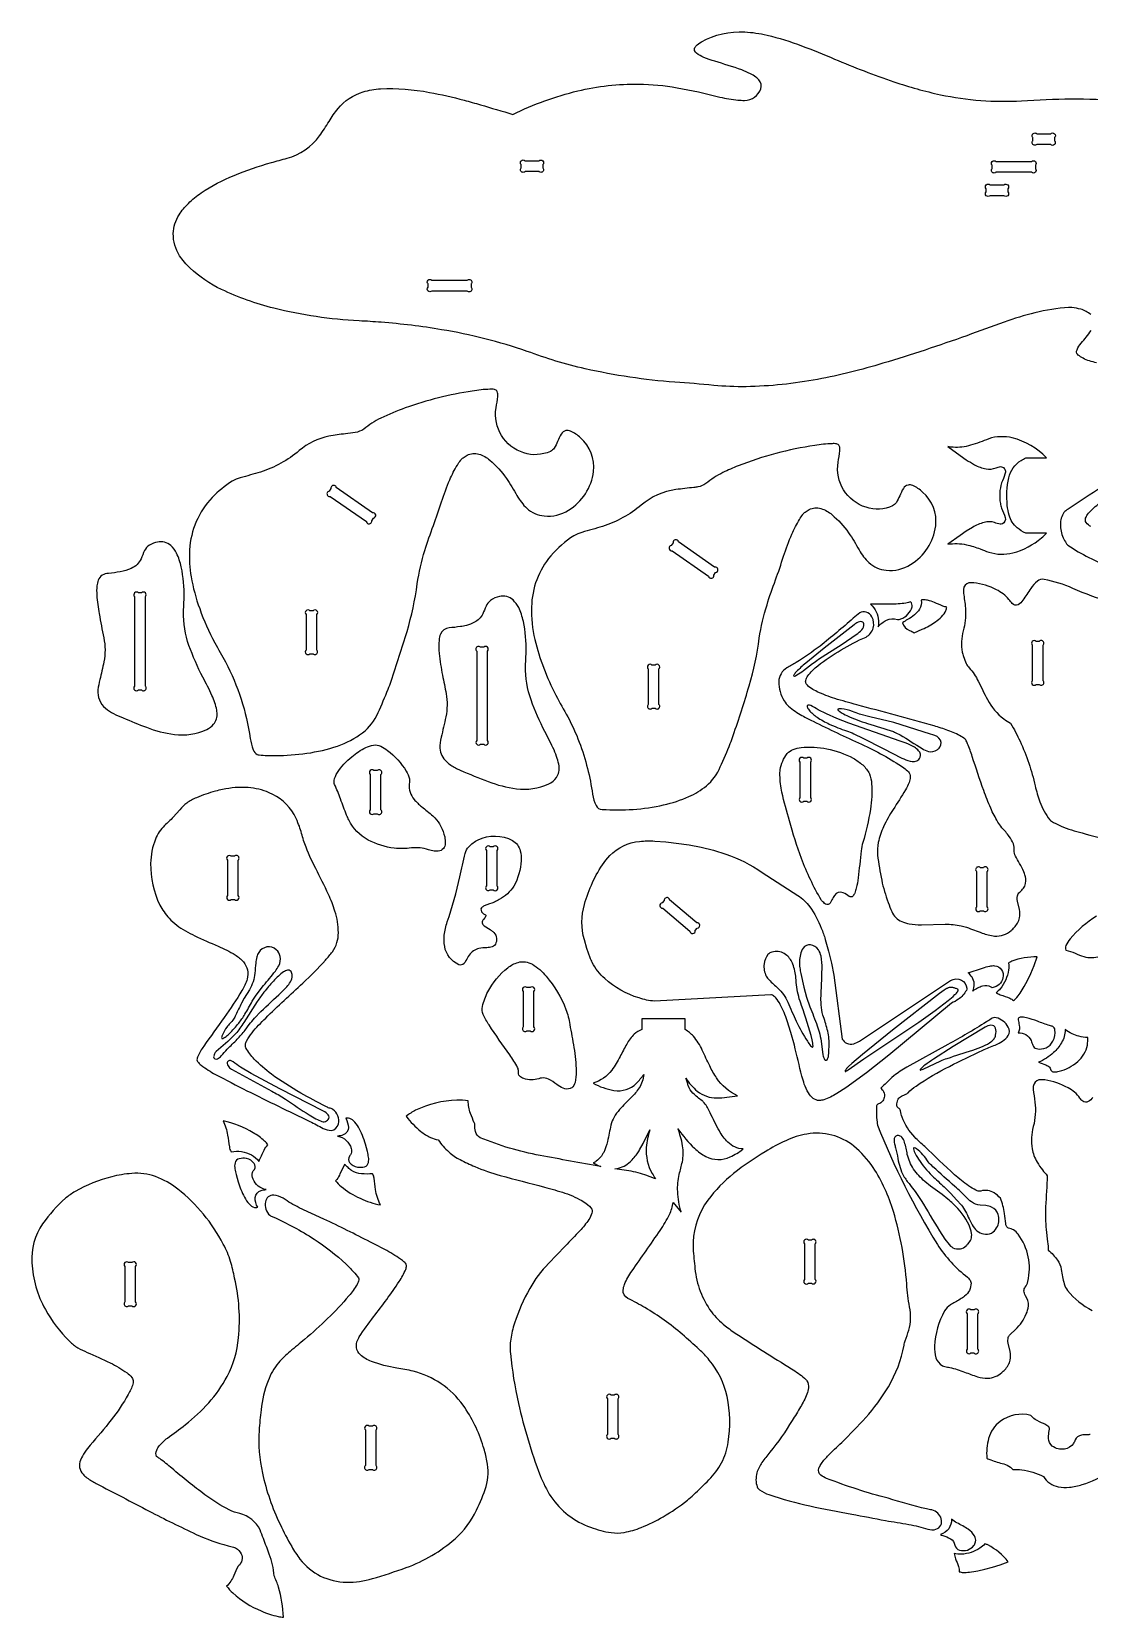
# Model space of a CAD drawing. Extents: x -1616 to 1418, y -1117 to 1417.
# Drawn here: x -1616 to -440, y -1117 to 646 of the extents above; entities that cross this region are included whole.
import ezdxf

# ---------------------------------------------------------------- set-up
doc = ezdxf.new("R2010")
doc.units = 0
doc.header["$MEASUREMENT"] = 0
doc.layers.get('0').update_dxf_attribs({"linetype": 'CONTINUOUS'})

msp = doc.modelspace()

# ---------------------------------------------------------------- linework, layer by layer
for points in [[(-438.4, 331.7, 0.124217), (-449.6, 337.7, 0.045844), (-459.3, 339.6, 0.03225), (-463, 339.7, 0.046025), (-500.5, 333.7, 0.024282), (-534.8, 323.4, 0.002034), (-576.2, 308.3, -0.011865), (-669.5, 277.6, -0.02595), (-742.1, 259.7, -0.041116), (-821.6, 251.6, -0.027392), (-857.7, 253.1, 0.006425), (-900.9, 256.6, -0.036475), (-1000.4, 271.5, -0.03226), (-1065.1, 290.9, 0.042443), (-1160.3, 315, 0.022581), (-1227.4, 323.2, 0.007263), (-1252, 324.8, -0.048878), (-1346.7, 338.8, -0.046852), (-1404.9, 359.7, -0.076476), (-1439.9, 383.5, -0.057339), (-1451.6, 397.3, -0.148204), (-1458.5, 421.9, -0.136588), (-1452, 442.7, -0.06527), (-1441.8, 455.4, -0.047104), (-1427.5, 467.2, -0.050602), (-1390.9, 486.6, -0.030854), (-1349.5, 500.8, -0.005833), (-1332, 505.6, 0.173152), (-1296, 530.4, 0.019615), (-1285.4, 546.6, -0.028709), (-1275.4, 560.8, -0.14828), (-1247.5, 579.4, -0.062568), (-1228, 582.9, -0.055794), (-1173.8, 578.9, -0.022927), (-1135.2, 570.2, -0.00608), (-1117, 565.1, -0.000652), (-1081, 554.4, -0.054496), (-1008.8, 580.5, -0.059248), (-941, 588.2, -0.037564), (-898.4, 584.1, -0.019111), (-850.7, 573.7, 0.031811), (-830.7, 570.3, 0.02051), (-823.3, 570, 0.319528), (-805.3, 583, 0.266374), (-807.4, 592.7, 0.067307), (-810.7, 595.8, 0.048719), (-816.9, 599.6, 0.035757), (-826.5, 603.9, 0.008485), (-856.5, 613.5, -0.011395), (-868.6, 617.8, -0.077706), (-876.8, 622.5, -0.233752), (-879, 626.9, -0.166477), (-877.5, 630.3, -0.069672), (-871.3, 635.1, -0.145957), (-823.1, 646.1, -0.04794), (-798.4, 642.5, -0.031823), (-759.9, 630.7, -0.010841), (-723.4, 616, 0.016842), (-657.2, 590.6, 0.026706), (-605.5, 576.3, 0.067088), (-515.5, 569.5, -0.032685), (-404.8, 570.1, -0.04507)], [(-432, 278.3, -0.074183), (-447, 283.2, -0.043802), (-452.4, 286.7, -0.274695), (-454.1, 291.1, -0.060092), (-453.7, 292.7, -0.077754), (-449.1, 300, 0.02763), (-438, 313.9, 0.092193)], [(-426.6, 140, -0.002371), (-462.5, 116.3, 0.013297), (-467.2, 112.8, 0.084841), (-468.2, 111.7, 0.148206), (-472.2, 98.4, 0.109358), (-469.2, 83.6, -0.01257), (-465.8, 77.6, 0.085843), (-463.8, 75.3, 0.036842), (-440.4, 61.8, 0.002365), (-415.7, 49.9, -0.017758)], [(-438.3, 96, -0.079079), (-443.5, 100.5, -0.25982), (-444.1, 105.5, -0.079819), (-442.1, 109.3, -0.0556), (-430.2, 120.9, -0.030559)], [(-415.7, 12, -0.038351), (-458.3, 27.2, 0.054843), (-490.2, 37.3, 0.20455), (-497.7, 35.3, 0.084397), (-505, 27.3, -0.009797), (-513.8, 14.1, -0.111572), (-519.2, 9.1, -0.324601), (-525.7, 10.5, -0.032168), (-529.4, 15, 0.10125), (-543.3, 25.8, 0.093321), (-568.6, 33.5, 0.050285), (-573.9, 33.4, 0.332717), (-580, 26.1, 0.061128), (-579.7, 20, -0.02554), (-577.7, 3.3, -0.077396), (-580.3, -19.9, 0.108714), (-581.3, -43.6, 0.030662), (-580, -48.4, 0.005618), (-576.9, -56.3, 0.089569), (-573.5, -61, -0.061549), (-563.5, -75.9, 0.001149), (-553.3, -96.4, 0.104939), (-535.2, -117.9, 0.04266), (-527.5, -122.7, -0.018674), (-517, -142.7, -0.052984), (-500.3, -192.4, 0.022787), (-495.1, -210, 0.081037), (-483.9, -230, 0.11254), (-480, -232.9, 0.051798), (-456.7, -242.2, 0.006146), (-421.8, -251.8, 0.000421)], [(-432.1, -337.3, 0.078884), (-461.5, -362.6, 0.061034), (-466, -369.9, 0.20757), (-466.2, -375, -0.051375), (-455.8, -378.5, 0.035339), (-446.3, -382.1, 0.144851), (-428.4, -381.9, -0.064584)], [(-436.2, -538.7, -0.099403), (-441.3, -543.5, -0.318601), (-447.4, -542.9, -0.072566), (-450.4, -539.5, 0.106226), (-463.7, -528.1, 0.093937), (-489.6, -519.4, 0.052461), (-496.3, -519.4, 0.303993), (-502.2, -525.7, 0.07106), (-502.4, -529.8, 0.003072), (-500.5, -543.9, -0.093042), (-502.3, -571.3, 0.111206), (-503.7, -595.9, 0.090177), (-498.1, -610.7, 0.03349), (-492.1, -619.4, 0.012826), (-486.8, -625.8, -0.005191), (-488.7, -660.3, 0.040362), (-488, -685.8), (-486.4, -699.5, -0.013848), (-485.6, -708.6, -0.052714), (-475.4, -719.7, -0.115154), (-471.3, -730, 0.034638), (-468, -746.2, 0.087014), (-464.3, -753.5, 0.089508), (-436.9, -775.9, 0.007521)], [(-438.9, -913.5, -0.154666), (-442.3, -914, 0.061744), (-448.9, -914.3, 0.243898), (-455.8, -919.6, -0.042741), (-457.6, -923.7, -0.213098), (-467.8, -929.9, -0.205078), (-481.2, -926.5, -0.206613), (-485.3, -918, -0.035686), (-485.3, -915.2, -0.018749), (-484.4, -907.8, 0.104793), (-484.5, -905.9, 0.100775), (-486, -904.3, 0.067328), (-490.8, -901.5, -0.039797), (-500.2, -896.9, -0.100714), (-504.9, -892.4, 0.220677), (-539.1, -899, 0.16503), (-552, -918, 0.090455), (-553.9, -940.1, 0.037936), (-549.6, -941.9, 0.016012), (-535, -946.4, -0.085583), (-527.7, -950, -0.054182), (-525.2, -952.5, -0.054918), (-515.1, -952.9, -0.086615), (-491.1, -960.4, 0.220653), (-474.5, -971.8, 0.078701), (-462.2, -972.3, 0.050032), (-448, -969.3, 0.06409), (-417.9, -955.6, 0.047462)]]:
    msp.add_lwpolyline(points, format="xyb")
for points in [[(-498.5, 532.9), (-483, 532.9, -1), (-478.7, 528.6), (-478.7, 525.1, -1), (-483, 520.9), (-498.5, 520.9, -1), (-502.7, 525.1), (-502.7, 528.6, -1)], [(-1067.4, 502.8), (-1051.9, 502.8, -1), (-1047.7, 498.6), (-1047.7, 495, -1), (-1051.9, 490.8), (-1067.4, 490.8, -1), (-1071.7, 495), (-1071.7, 498.6, -1)], [(-543.8, 502), (-504.3, 502, -1), (-500, 497.8), (-500, 494.3, -1), (-504.3, 490), (-543.8, 490, -1), (-548, 494.3), (-548, 497.8, -1)], [(-550.4, 476), (-534.9, 476, -1), (-530.7, 471.7), (-530.7, 468.2, -1), (-534.9, 464), (-550.4, 464, -1), (-554.7, 468.2), (-554.7, 471.7, -1)], [(-1171.1, 370), (-1131.6, 370, -1), (-1127.3, 365.8), (-1127.3, 362.3, -1), (-1131.6, 358), (-1171.1, 358, -1), (-1175.3, 362.3), (-1175.3, 365.8, -1)], [(-1369.6, -152.1, 0.200886), (-1365.1, -157.4, 0.076412), (-1363.2, -157.9, 0.026755), (-1344.9, -158.6, 0.031829), (-1310.1, -156.1, 0.044863), (-1275.9, -148, 0.078024), (-1248.1, -133.3, 0.12708), (-1230.7, -110.9, 0.011734), (-1219.6, -84.7, 0.012041), (-1216.4, -75.8, 0.009974), (-1198.6, -20.5, 0.037518), (-1187.3, 32.5, -0.03828), (-1178.8, 69.5, -0.018642), (-1169.3, 97.2, 0.01105), (-1160.3, 123.5, -0.021345), (-1151.2, 148.1, -0.032432), (-1142.7, 164.4, -0.016407), (-1139, 169.9, -0.075549), (-1136.2, 172.6, -0.031413), (-1131.9, 175.5, -0.190146), (-1118.8, 176.6, -0.097804), (-1106.5, 169.8, -0.0654), (-1088.1, 149.6, -0.027877), (-1076.4, 130.5, 0.072236), (-1065.5, 116.4, 0.162602), (-1046.2, 107.9, 0.171114), (-1019.1, 114.2, 0.224878), (-991.2, 157.3, 0.249742), (-1005.8, 194.7, 0.087307), (-1016.8, 202.2, 0.129506), (-1022, 202.7, 0.198523), (-1027.2, 198.9, 0.058323), (-1031.2, 190.6, -0.036337), (-1035, 183.3, -0.123285), (-1039.2, 179.6, -0.187919), (-1068.7, 178, -0.376074), (-1099.6, 228.1, 0.010684), (-1097.7, 240.8, 0.136395), (-1098.4, 246.2, 0.213776), (-1101.5, 248.5, 0.084222), (-1106.4, 248.7, 0.036422), (-1126.1, 246.7, 0.047633), (-1200.6, 228, 0.024408), (-1227.8, 216.6, 0.054445), (-1246.8, 204.4, -0.112432), (-1256.3, 200.6, -0.026489), (-1267.1, 199.2, 0.024351), (-1285.5, 196.6, 0.125908), (-1318.5, 180.5, -0.100067), (-1361.7, 156.7, -0.006358), (-1384, 150.3, 0.053921), (-1393.1, 146.5, 0.054696), (-1415.2, 128.4, 0.179232), (-1440.4, 70.1, 0.062305), (-1438.7, 40.3, 0.045775), (-1429.2, 4.8, 0.035532), (-1412.4, -33.2, 0.007187), (-1400.6, -54.5, -0.086118), (-1373, -139.5, 0.057519)], [(-487.5, 172.6, 0.137943), (-525.7, 194.7, 0.136391), (-551.8, 193.7, -0.024003), (-572.1, 186.4, -0.085593), (-591.3, 184.2, -0.030999), (-597.2, 185), (-583.7, 175.1), (-576.8, 170.3, 0.015448), (-567.7, 164.8, 0.069506), (-554.9, 160.1, 0.147107), (-543.7, 161.5, -0.043052), (-538.7, 162.7, -0.27528), (-534.6, 160.7, -0.187502), (-533.3, 156.4, -0.049468), (-533.8, 154.3, -0.007301), (-537.5, 144.6, 0.124075), (-538.9, 121.8, 0.034634), (-537.6, 116.6, -0.016518), (-533.5, 106.1, -0.346), (-536.7, 98.9, -0.153192), (-539.2, 98.6, -0.060351), (-545.3, 100.4, 0.154572), (-557.1, 100.7, 0.066398), (-570, 95.1), (-576.8, 90.9), (-583.7, 86.2), (-597.2, 76.3, -0.107399), (-576.6, 75.8, -0.034372), (-561.3, 71.2, 0.005505), (-551.8, 67.6, 0.144527), (-525, 66.8, 0.114737), (-493.2, 83.6, 0.021255), (-487.7, 88.6), (-510.8, 88.6, -0.057293), (-520.4, 94.8, -0.143922), (-529.1, 108.6, -0.051345), (-531.2, 119.6, -0.080462), (-529.7, 150.3, -0.199468), (-515.9, 169.6, -0.022347), (-510.8, 172.6)], [(-981.7, -218.5, 0.072264), (-913.3, -213.5, 0.047752), (-885.3, -204.3, 0.06489), (-865.8, -192.2, 0.117509), (-850.3, -171.3, 0.011733), (-839.2, -145.1, 0.012041), (-836, -136.3, 0.009974), (-818.2, -81, 0.037518), (-807, -27.9, -0.03828), (-798.4, 9, -0.018642), (-788.9, 36.7, 0.01105), (-780, 63, -0.021345), (-770.8, 87.6, -0.032432), (-762.3, 104, -0.016407), (-758.7, 109.4, -0.075549), (-755.9, 112.1, -0.031412), (-751.5, 115, -0.190146), (-738.4, 116.1, -0.097804), (-726.2, 109.3, -0.0654), (-707.7, 89.1, -0.027877), (-696, 70, 0.072236), (-685.1, 55.9, 0.162602), (-665.9, 47.5, 0.171114), (-638.7, 53.8, 0.224878), (-610.8, 96.8, 0.249742), (-625.4, 134.2, 0.087307), (-636.4, 141.7, 0.129506), (-641.6, 142.2, 0.198523), (-646.8, 138.4, 0.058323), (-650.8, 130.1, -0.036337), (-654.6, 122.8, -0.123285), (-658.8, 119.1, -0.187919), (-688.3, 117.5, -0.376074), (-719.3, 167.6, 0.010686), (-717.4, 180.3, 0.136396), (-718, 185.7, 0.213824), (-721.2, 188, 0.083514), (-726, 188.2, 0.033908), (-745.2, 186.3, 0.055866), (-830.5, 163.6, 0.018654), (-847.4, 156.1, 0.051091), (-866.5, 143.8, -0.102337), (-875.2, 140.2, -0.032699), (-879.7, 139.5, 0.005922), (-899.7, 137.2, 0.141126), (-938.2, 120, -0.099822), (-981.3, 96.2, -0.003605), (-1004.2, 89.6, 0.065096), (-1013.2, 85.7, 0.071007), (-1038.8, 63.5, 0.170934), (-1060.2, 6.7, 0.068485), (-1056.5, -29.6, 0.061559), (-1033.1, -91.6, 0.006901), (-1019.9, -115.6, -0.062354), (-998, -172.9, -0.024925), (-992.3, -201.6, 0.073836), (-988.5, -214.2, 0.296769)], [(-1284.1, 129.5), (-1243.8, 101.5, 1), (-1237.9, 102.6), (-1235.9, 105.5, 1), (-1237, 111.4), (-1277.3, 139.4, 1), (-1283.2, 138.3), (-1285.2, 135.4, 1)], [(-1476.1, 78.7, 0.086175), (-1485, 75.4, 0.128122), (-1490.5, 69.3, 0.017154), (-1494.4, 60.2, -0.183706), (-1505.3, 49.5, -0.066052), (-1517.5, 45.7, -0.02012), (-1530.7, 44, 0.104146), (-1537.5, 41.9, 0.16671), (-1542, 36.3, 0.077125), (-1543.4, 30, 0.046198), (-1543.6, 19.6, 0.026648), (-1541, -0.8, 0.004674), (-1535.8, -27.6, -0.095938), (-1535.7, -54.4, -0.016064), (-1540.3, -74.2, 0.026209), (-1542.3, -85.5, 0.25073), (-1533.9, -106, 0.063427), (-1524.9, -111.9, 0.031097), (-1514.3, -116.7, 0.009381), (-1488.4, -127.2, 0.055542), (-1457.3, -135.2, 0.135515), (-1421.4, -129.7, 0.107648), (-1413.7, -123.8, 0.194451), (-1409.8, -111.2, 0.035847), (-1410.2, -108.1, 0.053142), (-1415.5, -91.9, 0.015176), (-1425.7, -71.5, -0.034074), (-1441.1, -36.3, -0.088951), (-1447.1, 1.4), (-1446.5, 17.1, 0.055594), (-1449.6, 51.1, 0.055039), (-1454.9, 66.4, 0.081176), (-1461.2, 74.9, 0.24415)], [(-903.8, 69.1), (-863.4, 41, 1), (-857.5, 42.1), (-855.5, 45, 1), (-856.6, 50.9), (-896.9, 78.9, 1), (-902.8, 77.8), (-904.8, 75, 1)], [(-1501.6, 18.1), (-1501.6, -81.4, 1), (-1497.3, -85.7), (-1493.8, -85.7, 1), (-1489.6, -81.4), (-1489.6, 18.1, 1), (-1493.8, 22.3), (-1497.3, 22.3, 1)], [(-1095.8, 18.2, 0.11908), (-1106, 13.8, 0.11877), (-1110.8, 7.6, -0.010392), (-1114.4, -1.1, -0.158663), (-1123.8, -10.4, -0.065007), (-1132.6, -13.8, -0.024484), (-1139.3, -15.2, -0.010639), (-1151.9, -16.7, 0.269258), (-1161.4, -23.6, 0.085131), (-1163.1, -30.3, 0.051236), (-1162.9, -45.1, 0.025356), (-1159.2, -69.3, -0.005611), (-1155.1, -89.9, -0.09439), (-1155.5, -115.5, -0.008807), (-1160.7, -138.3, 0.068768), (-1162, -150.5, 0.193611), (-1154.7, -165.4, 0.068914), (-1144.9, -172.3, 0.021036), (-1139.5, -174.9, 0.007217), (-1108.3, -187.6, 0.054627), (-1077.1, -195.6, 0.13562), (-1041.1, -190.2, 0.134255), (-1032.4, -183, 0.1846), (-1029.6, -170.1, 0.04074), (-1031.6, -161.9, 0.031872), (-1035.2, -152.4, 0.015176), (-1045.4, -132, -0.034073), (-1060.7, -96.8, -0.08895), (-1066.8, -59.1), (-1066.2, -43.4, 0.055589), (-1069.3, -9.4, 0.055092), (-1074.5, 6, 0.081119), (-1080.8, 14.4, 0.244052)], [(-1310.9, -1.8), (-1310.9, -41.3, 1), (-1306.6, -45.5), (-1303.1, -45.5, 1), (-1298.9, -41.3), (-1298.9, -1.8, 1), (-1303.1, 2.5), (-1306.6, 2.5, 1)], [(-523.7, -349.9, 0.137323), (-517.6, -339.1, 0.098673), (-517.7, -329.8), (-519.9, -320.6, -0.173265), (-519, -312.5, -0.070371), (-517.4, -310.4, 0.059497), (-513.2, -306.2, 0.205654), (-510.8, -295.2, 0.067934), (-512.9, -287.8, 0.036633), (-517.6, -278.5, -0.018786), (-522.2, -270.5, -0.118597), (-523.6, -263.9, 0.084204), (-524.4, -256.9, 0.072012), (-529, -248.6, 0.025323), (-537.2, -238.8, -0.045066), (-541.6, -232.5, -0.032822), (-549.7, -217.1, -0.019656), (-557.4, -197.6, -0.009405), (-570.2, -159.6, 0.010412), (-575.3, -145.4, 0.058026), (-577.4, -141.3, 0.089479), (-582.4, -137.4, 0.042362), (-597.2, -130.7, 0.018038), (-612.7, -125.7, 0.005141), (-698.6, -102.2, -0.005268), (-723, -95.2, -0.033686), (-742.5, -87.6, -0.019735), (-749.1, -84.1, -0.092633), (-754.7, -78.9, -0.233453), (-755.2, -75, -0.100763), (-752.9, -70, -0.073914), (-741.9, -58.7, -0.061878), (-688.3, -26.8, 0.414856), (-681.8, -4.3, 0.181331), (-688.3, 0.9, 0.177887), (-695.3, 0.1, 0.016263), (-702.6, -5.9, -0.016743), (-739.4, -36.8, -0.023858), (-765.8, -55, -0.004986), (-776.3, -61.1, 0.264328), (-785.3, -76.4, 0.138882), (-779.4, -97.8, 0.06975), (-774.4, -103.7, 0.053745), (-759.5, -114.1, 0.014856), (-747.2, -120.4, 0.010951), (-693.3, -146, -0.043531), (-646.2, -172.4, -0.051754), (-641.2, -176.7, -0.205911), (-639.2, -182.4, -0.081675), (-640.5, -188.5, -0.038406), (-644.5, -196.8, -0.010733), (-658.2, -218.5, 0.029265), (-668.8, -237.7, 0.054829), (-674.7, -255.2, 0.070328), (-675.5, -269.4, 0.017245), (-670.9, -297.2, 0.039657), (-663.6, -321.9, 0.015223), (-659.7, -332.2, 0.191715), (-648.6, -343.2, 0.067685), (-640.2, -345.7, 0.045711), (-626.8, -346.8), (-600.3, -346.1, -0.055827), (-582.5, -347.9, -0.022969), (-576.7, -349.6, -0.009323), (-559.1, -356, 0.069327), (-545.3, -359.3, 0.202077), (-526.9, -353, 0.030357)], [(-674.9, -15.4, -0.100406), (-665.6, -8.1, -0.189257), (-653.4, -7.4, 0.105448), (-649.5, -6.6, 0.246141), (-637.1, 6.8, 0.247983), (-638.7, 12.5, -0.083706), (-643.9, 10.9, -0.032798), (-652.7, 10, -0.01493), (-661.8, 9.7), (-683.2, 9.8, -0.184184), (-674.3, -8.8, -0.079941)], [(-647.7, -10.9, 0.227683), (-639.9, -19.5, -0.07172), (-634.9, -22.3), (-625.7, -18.2, 0.041486), (-611, -9.8, 0.036401), (-604.3, -4.2, 0.093757), (-599.5, 2.7, 0.07834), (-598.6, 6.5, -0.061288), (-603, 7.7, -0.013452), (-612.1, 11.6, 0.037177), (-619.8, 14.1, 0.075458), (-625.4, 14.5, 0.040778), (-627, 14.2, -0.202989), (-628.9, 4.1, -0.081375), (-634.5, -2.1, -0.03842), (-642.1, -7.4, 0.021357)], [(-747.7, -56.4, -0.017285), (-741.2, -51.6), (-733.1, -46.2), (-715, -34.6), (-699.2, -24, 0.03608), (-692.9, -18.7, 0.231357), (-690.6, -12.1, 0.401062), (-694.2, -9.7, 0.127949), (-699.6, -11.7, 0.026959), (-701.6, -13.1), (-734.8, -39.1), (-755.4, -55.9, 0.019839), (-765.7, -65.2, 0.046357), (-768.2, -68.4, 0.066275), (-768.8, -69.7, 0.27869), (-768.5, -70.3, 0.27869), (-768, -70.3, 0.085642), (-765.2, -69, 0.028704), (-757.8, -64.2)], [(-503.4, -35.9), (-503.4, -75.4, 1), (-499.2, -79.6), (-495.7, -79.6, 1), (-491.4, -75.4), (-491.4, -35.9, 1), (-495.7, -31.6), (-499.2, -31.6, 1)], [(-1121.2, -42.4), (-1121.2, -141.9, 1), (-1117, -146.1), (-1113.4, -146.1, 1), (-1109.2, -141.9), (-1109.2, -42.4, 1), (-1113.4, -38.1), (-1117, -38.1, 1)], [(-930.5, -62.3), (-930.5, -101.8, 1), (-926.3, -106), (-922.8, -106, 1), (-918.5, -101.8), (-918.5, -62.3, 1), (-922.8, -58), (-926.3, -58, 1)], [(-627.8, -157.1, 0.160966), (-629.8, -153.2, 0.07263), (-634.5, -149.3, 0.045509), (-643.6, -144.9), (-650.2, -142.5), (-707.4, -122.7), (-720.6, -117.4), (-732.2, -112.2), (-741.5, -107.6, 0.010136), (-749.8, -103, 0.15381), (-752.9, -102.5, 0.206077), (-753.7, -103.2, 0.206077), (-753.8, -104.3, 0.119758), (-751.7, -108, 0.073325), (-742.8, -115.9, 0.041086), (-729.1, -123.6, 0.034184), (-709.9, -131.1, -0.028592), (-701.9, -134.3), (-692, -139.1), (-669.4, -150.9), (-648.6, -161.4, 0.032902), (-639.4, -165, 0.244386), (-629.7, -163, 0.245288)], [(-606.3, -149.4, 0.381878), (-607.2, -139.2, 0.158869), (-616.7, -135), (-657.2, -121.8), (-684.1, -115.6), (-695.4, -112.4, -0.038469), (-703.3, -109.5, 0.080632), (-715.7, -106.7, 0.02074), (-718.4, -106.7, 0.126201), (-719.5, -107.2, 0.209531), (-719.6, -107.8, 0.209531), (-719.3, -108.2, 0.069833), (-717.4, -109.7, 0.03583), (-709.5, -114.2, 0.047564), (-686.6, -122.8, -0.001125), (-657.9, -131.9, -0.027963), (-655.1, -133.2), (-650.3, -135.7, -0.005573), (-625.9, -150.8, 0.085995), (-619, -154, 0.202634), (-609.2, -152.3, 0.093177)], [(-1160.9, -237.6, -0.049125), (-1156.8, -248.9, -0.06966), (-1156.2, -256.6, -0.154721), (-1158.2, -262, -0.201842), (-1164, -265, -0.076231), (-1168.4, -264.9, -0.057519), (-1174.8, -263.3, 0.108014), (-1193.7, -261.4, -0.051008), (-1212.9, -261.6, -0.089941), (-1241.8, -252.6, -0.159094), (-1263.3, -230.2, -0.018367), (-1265.8, -224.9, -0.013394), (-1272.5, -206.9, 0.025648), (-1279.3, -190.8, -0.133357), (-1279.7, -186.4, -0.101937), (-1276.1, -177.5, -0.078666), (-1260.1, -160, -0.058912), (-1244.5, -149.7, -0.060397), (-1236.1, -146.9, -0.158098), (-1227.9, -148.2, -0.051696), (-1220.3, -152.9, -0.093286), (-1199.5, -176, -0.077457), (-1196, -184.4, -0.090304), (-1196.1, -190.1, 0.202474), (-1190.8, -207.3, 0.05362), (-1182.4, -215.4, -0.010867), (-1169.9, -225.7, -0.066223), (-1162.5, -234.6, -0.030922)], [(-727.7, -322.2, -0.198391), (-730.3, -324.4, -0.209616), (-733.3, -323.7, -0.049029), (-737.1, -320.5, -0.044545), (-738.1, -319.2, -0.046474), (-760, -273, -0.021678), (-773.5, -231.2, -0.013911), (-781.8, -199.4, -0.049434), (-784, -180.5, -0.022768), (-783.8, -174.4, -0.128508), (-775.8, -156.4, -0.128318), (-769.3, -152, -0.063443), (-760.5, -149.7, -0.079199), (-731.8, -151.2, -0.076104), (-702.6, -161.6, -0.049887), (-692, -169.1, -0.094349), (-684.5, -179, -0.085401), (-682.1, -189.9, -0.054879), (-683.5, -218.3, -0.041241), (-691.9, -255.3, 0.045528), (-693.8, -264.6, -0.003352), (-697, -294.6, -0.032609), (-699.1, -306.1, -0.024583), (-700.8, -311.5, -0.075066), (-702.9, -314.9, -0.349101), (-706.9, -315.5, 0.054713), (-713.7, -311.2, 0.374035), (-723.5, -314.1, 0.047318), (-726.2, -319.1, -0.021706)], [(-1239.6, -179.5), (-1239.6, -219.1, 1), (-1235.4, -223.3), (-1231.8, -223.3, 1), (-1227.6, -219.1), (-1227.6, -179.5, 1), (-1231.8, -175.3), (-1235.4, -175.3, 1)], [(-761.8, -165.8), (-761.8, -205.3, 1), (-757.6, -209.5), (-754.1, -209.5, 1), (-749.8, -205.3), (-749.8, -165.8, 1), (-754.1, -161.5), (-757.6, -161.5, 1)], [(-1411.7, -198.3, 0.034357), (-1432.9, -205.5, 0.046107), (-1443.5, -211.4, 0.053455), (-1451.4, -218.8), (-1458.8, -227.1, -0.029878), (-1468.3, -236.5, 0.112674), (-1478.4, -251.5, 0.0904), (-1483.7, -278.5, 0.124838), (-1473.4, -324.8, 0.059256), (-1463.3, -339.5, 0.079318), (-1445, -353.6, 0.021476), (-1434.7, -359, 0.001858), (-1408.8, -370.7, -0.047535), (-1389.8, -380.2, -0.063131), (-1380.6, -388, -0.246516), (-1376.4, -407.2, -0.054808), (-1378.9, -413.8, -0.024578), (-1382.2, -419.9, -0.018419), (-1402, -449.9, 0.002014), (-1424.7, -481.8, 0.039638), (-1431.3, -493.2, 0.086903), (-1432.3, -496.9, 0.172314), (-1431.6, -498.9, 0.068726), (-1427.4, -503, 0.0409), (-1411.6, -513.2, 0.005759), (-1376.6, -531.3, 0.005048), (-1306.7, -565.4, -0.015725), (-1291.9, -573.3, 0.125208), (-1282.9, -575.4, 0.331309), (-1274.9, -568.2, 0.310077), (-1281.2, -552.1, 0.0984), (-1285.2, -550.6, -0.044466), (-1289, -548.7, -0.010279), (-1316.9, -533.9, -0.027058), (-1349.4, -512.9, -0.039977), (-1368.5, -496.2, -0.060092), (-1377.8, -483.7, -0.174624), (-1378.3, -479.9, -0.072412), (-1377.1, -476.2, -0.060812), (-1371, -466.9, -0.03148), (-1355.8, -450.5, -0.006427), (-1314.4, -411.6, 0.02209), (-1289.4, -386.2, 0.0149), (-1281.5, -376.7, 0.157422), (-1275, -355.6, 0.077802), (-1278.8, -331.8, 0.036961), (-1286, -313, 0.011408), (-1300.2, -284.3, -0.030383), (-1312.3, -256.8, -0.025276), (-1317, -241.2, 0.028785), (-1320, -233.4, 0.038808), (-1324.2, -224, 0.161101), (-1352, -199.9, 0.08685), (-1375.3, -194.3, 0.073912), (-1403.8, -196.4, 0.017598)], [(-1103.3, -354.3, -0.338816), (-1099.8, -367, -0.242259), (-1104, -371.3, -0.075638), (-1109.8, -372.3, 0.03999), (-1118.7, -373.2, 0.184258), (-1129.5, -380.6, 0.044413), (-1133.1, -386.5, -0.035791), (-1135.3, -389.8, -0.321229), (-1141, -391.2, -0.258806), (-1156.8, -370.8, -0.073135), (-1157.2, -358.3, -0.049435), (-1154, -343.7, 0.030692), (-1140, -293.4, -0.002737), (-1134, -267.4, -0.113977), (-1130, -260.1, -0.111246), (-1119.7, -252.4, -0.237065), (-1081.3, -253.1, -0.206368), (-1072.9, -264.6, -0.082083), (-1071.8, -275.5, -0.112916), (-1079.8, -303.7, -0.121597), (-1096.1, -318.8, -0.029838), (-1101.5, -321.5, -0.006407), (-1112.8, -325.8, 0.099709), (-1115.8, -327.9, 0.237423), (-1116.4, -330.7, 0.266157), (-1112.1, -335.2, -0.217602), (-1111.2, -336.2, -0.217602), (-1111.3, -337.5, -0.071181), (-1114.2, -341.5, 0.077239), (-1115.2, -343.5, 0.125075), (-1115.2, -344.6, 0.170767), (-1112.7, -347.9), (-1106.1, -352.2, -0.036059)], [(-1110.4, -264.2), (-1110.4, -303.7, 1), (-1106.2, -308), (-1102.7, -308, 1), (-1098.4, -303.7), (-1098.4, -264.2, 1), (-1102.7, -260), (-1106.2, -260, 1)], [(-594.3, -408.8, -0.247839), (-582.3, -408.3, -0.25383), (-576.2, -417.3, -0.119809), (-576.7, -419.7, -0.125984), (-585.6, -429.6, -0.036142), (-593.2, -434), (-662.8, -491.8), (-687.7, -511.4), (-710.8, -528.1), (-720.9, -534.5, -0.051843), (-735.1, -541.4, -0.06534), (-740.4, -542.3, -0.161111), (-746.9, -539.9, -0.107918), (-752.4, -533.7, -0.047254), (-756.9, -523.9, -0.014945), (-759.6, -515.2, -0.00173), (-768, -480.5), (-771.9, -466.6), (-775.9, -453.7, 0.038156), (-783.6, -435.3, 0.049494), (-788.4, -428.1, 0.099062), (-792.4, -425.2, 0.075717), (-794.2, -424.7), (-923.5, -431.7, -0.059257), (-940.7, -428.2, -0.107454), (-978.7, -406.7, -0.087247), (-992.7, -388.7, -0.027978), (-995, -383.4), (-998.6, -373.1), (-1001.5, -363.5, -0.139063), (-1001.3, -324.1, -0.042858), (-992.3, -299.8), (-988.2, -291.4, -0.070346), (-973.2, -269.9, -0.177916), (-940.1, -254, -0.042195), (-923.1, -253.7), (-911, -254.6), (-885.1, -257.9), (-871.6, -260.5), (-857.9, -263.8), (-844.2, -268.1, -0.066472), (-803.7, -288.5), (-764.2, -314.1, -0.088207), (-750.9, -326.8, -0.06549), (-738, -350.6, -0.018452), (-733.6, -363), (-729.9, -376.1), (-726.8, -389.5), (-724.2, -403), (-714.9, -473.9, 0.109935), (-709.9, -478.6, 0.206524), (-701.9, -479.1, 0.070782), (-695.5, -476.1)], [(-1398.3, -274.9), (-1398.3, -314.4, 1), (-1394.1, -318.6), (-1390.6, -318.6, 1), (-1386.3, -314.4), (-1386.3, -274.9, 1), (-1390.6, -270.6), (-1394.1, -270.6, 1)], [(-565.5, -287.6), (-565.5, -327.1, 1), (-561.3, -331.3), (-557.8, -331.3, 1), (-553.5, -327.1), (-553.5, -287.6, 1), (-557.8, -283.3), (-561.3, -283.3, 1)], [(-914.4, -328.4), (-884.1, -353.8, 1), (-878.1, -353.3), (-875.9, -350.6, 1), (-876.4, -344.6), (-906.7, -319.2, 1), (-912.6, -319.8), (-914.9, -322.4, 1)], [(-760.7, -401.1), (-757.3, -416.1), (-754.4, -427.3), (-750.8, -438, -0.006595), (-742.5, -459.2), (-740.5, -465.8, -0.02971), (-738.2, -476.4), (-736.3, -491.3, 0.113827), (-734.3, -496.7, 0.239695), (-732.9, -497.4, 0.239695), (-731.6, -496.8, 0.113272), (-730, -492.1, 0.027645), (-729.6, -488.2), (-729.2, -479.9, 0.065154), (-731.4, -463.1, 0.025745), (-736.3, -447.2, -0.059292), (-738.2, -435.9, -0.018807), (-738.4, -429.1, 0.004276), (-737.2, -395.7, 0.052916), (-738.3, -381.7, 0.092919), (-741.3, -374.6, 0.195249), (-750, -369, 0.283974), (-758.1, -372.7, 0.106316), (-761.3, -380, 0.08611), (-761.9, -394.6, 0.026517)], [(-1344, -374.5, 0.220582), (-1354.5, -371.5, 0.220582), (-1363.5, -377.6, 0.076869), (-1365.7, -382.6, 0.040193), (-1366.9, -389.4, 0.006933), (-1367.8, -400.6, -0.106903), (-1373.9, -419), (-1379.6, -428.3), (-1382.7, -433.9, 0.006185), (-1389, -447.1, -0.031519), (-1391.6, -451.8, -0.064938), (-1395.5, -456.4, 0.034461), (-1399, -460.7, 0.048078), (-1403.8, -469, 0.099319), (-1404.8, -472.3, 0.302152), (-1404.4, -473.2, 0.302152), (-1403.5, -473.2, 0.073932), (-1401, -471.8, 0.032974), (-1396.4, -468, 0.040174), (-1385.8, -456.2, 0.025637), (-1378.9, -446.3, 0.002894), (-1370.7, -431.8), (-1366.3, -425.2), (-1358.1, -414.4, 0.007921), (-1345, -398.2, 0.045852), (-1341.3, -392.4, 0.166064), (-1339.7, -382, 0.161908)], [(-1017.3, -529, -0.182297), (-1025.1, -528.5, -0.058405), (-1032.1, -524.4, 0.040366), (-1041.4, -518.4, 0.15103), (-1049, -517.2, 0.053773), (-1052.1, -518, -0.16086), (-1068.9, -517.9, -0.11046), (-1073.4, -515.1, -0.250521), (-1074.7, -509.8, 0.12641), (-1075.7, -505.6, 0.046331), (-1084.4, -491.5, -0.012565), (-1107.4, -458.2, -0.021772), (-1114.1, -446.5, -0.14709), (-1114.7, -437.5, -0.071193), (-1108.8, -421.5, -0.106611), (-1086.7, -394.5, -0.084898), (-1075.2, -388.6, -0.207547), (-1059.3, -390.7, -0.08451), (-1044, -404, -0.08004), (-1021.9, -440.9, -0.055583), (-1017.7, -457.7, -0.002505), (-1013.1, -483.4, -0.029919), (-1010.5, -510, -0.05911), (-1011.8, -522.1, -0.166438), (-1015.5, -528.1, -0.078491)], [(-792.9, -377.1, 0.159589), (-797.3, -379.9, 0.143805), (-801.6, -390.4, 0.162813), (-799.2, -404, 0.05086), (-796, -408.1, 0.01829), (-786.2, -417.3, -0.101525), (-775.4, -432.7, 0.005634), (-765.8, -454.1, 0.036091), (-753.5, -476.3, 0.012838), (-749.9, -481.5, 0.133535), (-748.1, -482.8, 0.353228), (-747.5, -482.5, 0.100847), (-747.2, -481.8, 0.053732), (-748.1, -474.9, 0.022882), (-760, -436.6, -0.046664), (-765.4, -416.3, -0.025183), (-766.2, -405.9, 0.060965), (-769.6, -390.7, 0.109069), (-776.3, -380.8, 0.208387), (-789.4, -376.5, 0.039093)], [(-529.9, -389.3, -0.085032), (-529.9, -397, -0.137537), (-539, -418.1, -0.06306), (-543.7, -422.3, 0.053782), (-539, -424.6, -0.022908), (-528.3, -428.5, -0.067687), (-524.4, -431, 0.073276), (-520.6, -427.5, 0.031579), (-515.8, -421.1), (-512.3, -415.4), (-508.7, -408.6), (-505, -400.8), (-501.4, -392), (-498, -382.4, 0.094514), (-526.2, -387.4, 0.038183)], [(-1347.3, -409.6, 0.018458), (-1357.7, -421.7, 0.019926), (-1365.1, -432), (-1380, -455.5, -0.036411), (-1389.3, -468), (-1393.7, -472.7), (-1397.9, -476.7), (-1410.9, -487.9, 0.171816), (-1413.6, -492.9, 0.300361), (-1412.4, -495.9, 0.245718), (-1409.5, -495.9, 0.121854), (-1405.2, -492.5, -0.029427), (-1398.5, -485, 0.009365), (-1387.4, -474, 0.02331), (-1378.7, -464.1), (-1374, -457.8, -0.02782), (-1368.3, -450.8), (-1361.2, -443.4, 0.001221), (-1338.4, -421.9), (-1332.4, -415.7, 0.042352), (-1328.2, -410.3, 0.178882), (-1326.4, -403.4, 0.145073), (-1327.6, -398.8, 0.31827), (-1331.7, -397.4, 0.09456), (-1335.9, -399.3, 0.046766), (-1341.6, -403.8, 0.021838)], [(-569.6, -420.5, 0.268734), (-570.4, -405.2, 0.067995), (-574.6, -400.3), (-558.7, -394.9, -0.029179), (-550.7, -392.7, -0.082045), (-545.3, -392.3, -0.207215), (-537.5, -396.8, -0.206694), (-536.1, -405.7, -0.322961), (-547.9, -416.8, -0.134113), (-549.2, -416.3, 0.213996), (-558.8, -415.1, 0.054841), (-564.2, -417.2, 0.031515)], [(-1069.5, -420.9), (-1069.5, -460.4, 1), (-1065.3, -464.7), (-1061.8, -464.7, 1), (-1057.5, -460.4), (-1057.5, -420.9, 1), (-1061.8, -416.7), (-1065.3, -416.7, 1)], [(-902.7, -655.5), (-894, -666.5, -0.047466), (-897.7, -643.4, -0.069507), (-896, -624.4, 0.004696), (-892.5, -610.6, 0.090947), (-892.2, -592.6, 0.038542), (-894.5, -582.5, 0.018074), (-897.4, -573.9, 0.041361), (-879, -595.4, 0.067443), (-866.4, -604.5, 0.228131), (-839.3, -604.9, 0.068525), (-824.9, -596.1, -0.184871), (-842, -588.5, -0.072982), (-851.4, -576.1, -0.014603), (-861.5, -555.8, 0.05923), (-868.1, -544.9, 0.047501), (-870.6, -542.6, -0.031621), (-880.7, -534.1, -0.119704), (-885.9, -525.7, -0.028353), (-887.1, -521.3, 0.055356), (-888.8, -517.3, 0.071376), (-875.9, -531.8, 0.177098), (-854.1, -539.4, 0.038151), (-843, -538.4, -0.009878), (-831.2, -536.9, -0.142485), (-854.4, -517.1, -0.035382), (-862.1, -503.8, -0.005435), (-870.4, -486.1, 0.068287), (-880.2, -470.8, 0.081012), (-889.5, -463.4), (-889.5, -451.4), (-937.5, -451.4), (-937.5, -463.4, 0.107476), (-946.1, -468.5, 0.079915), (-954.4, -479.4, 0.014157), (-961.6, -493.3, -0.03785), (-971, -508.5, -0.15392), (-991.7, -522.9, 0.08373), (-968.6, -531, 0.238411), (-943.5, -523.1, 0.033422), (-935.5, -513.2, -0.123904), (-940.6, -528.3, -0.052927), (-949.4, -538.9, 0.018995), (-962.3, -552.3, 0.043715), (-968.5, -560.7, 0.068535), (-971.9, -569.5, -0.001657), (-975.8, -587.7, -0.044438), (-980, -599.9, -0.117009), (-988.2, -609.7, -0.043207), (-991.6, -611.7, 0.029412), (-983.3, -615.6, -0.001132), (-1050.7, -603.4, -0.051375), (-1117.4, -583.6, -0.216637), (-1122.6, -576.8, -0.058203), (-1123.3, -569, 0.119445), (-1123.6, -567.6, 0.144759), (-1124, -567.2, 0.020149), (-1128.1, -556.5, -0.092243), (-1130.6, -542.5, 0.053034), (-1143.4, -541.8, 0.101228), (-1189.1, -553.1, 0.052085), (-1199.6, -559.8, 0.062603), (-1183.3, -576.6, 0.050072), (-1172.5, -583.3, 0.062371), (-1164, -586.1, 0.045274), (-1152.2, -599.4, 0.069281), (-1139.6, -608, 0.011795), (-1123.4, -615.7, 0.032486), (-1095, -625.5, 0.002835), (-1045.9, -638.5, -0.010992), (-1023.1, -645.2, -0.05829), (-1001.8, -655.1, -0.061287), (-994.1, -661.5, -0.253414), (-993.1, -667.5, -0.083193), (-996.6, -674.7, -0.045078), (-1006.5, -687, 0.003996), (-1022.7, -704.1), (-1041.5, -723.5, 0.066492), (-1062.2, -751.4, 0.047324), (-1079.2, -789.7, 0.0399), (-1083.4, -807.8, 0.055947), (-1083.7, -823.5, 0.033127), (-1074.7, -879, 0.036493), (-1050.6, -959.2, 0.050884), (-1038.7, -982.6, 0.161788), (-994.6, -1016.8, 0.04642), (-971.8, -1022.8, 0.081587), (-957.1, -1022.5, 0.051306), (-938.3, -1017, 0.041329), (-913.9, -1005.1, 0.039477), (-886.9, -986.8, 0.020024), (-880.1, -980.7, 0.008726), (-862.9, -964.1, 0.066318), (-849, -945.2, 0.084457), (-841.5, -922.2, 0.088356), (-842.8, -871.4, 0.122151), (-862.7, -830.8, 0.037722), (-873.9, -819.1, 0.008531), (-892.6, -802.2, 0.039747), (-934.1, -772.5, 0.016859), (-953.1, -762.3, -0.316088), (-958.3, -753, -0.080896), (-956.8, -746.7, -0.055309), (-948.5, -731.8, 0.002302), (-917.1, -686.6, 0.037267), (-906.8, -669, 0.065658)], [(-534.1, -841.6, 0.137455), (-528, -830.8, 0.098507), (-528.2, -821.5), (-530.4, -811.9, -0.101695), (-530.1, -805.7, -0.119626), (-528, -802.3), (-522, -796.8, 0.100999), (-510.1, -779.6, 0.062795), (-507.8, -770.7, 0.177929), (-510.9, -759.3, -0.109709), (-512.7, -753.8, -0.177848), (-511.3, -749.8, 0.09025), (-508.4, -743.5, 0.222833), (-519.2, -690.9, 0.076908), (-524.2, -686.2, 0.069299), (-529.8, -684, -0.227183), (-532.2, -681.9, -0.076038), (-533, -679.1, 0.009042), (-534.2, -667.9, 0.057838), (-538.9, -650.8, 0.053664), (-545.7, -644.9, 0.205454), (-560.8, -642.9, -0.114219), (-563.5, -642.9, -0.055671), (-566.1, -642.1, -0.038965), (-574.3, -637.1, -0.033227), (-589.8, -624.7, -0.006541), (-623.1, -593.4, -0.016003), (-634.2, -583, -0.099884), (-648.3, -560.7, -0.048568), (-650, -553.7, 0.231244), (-652.3, -550.7, -0.252126), (-654, -547.2, -0.076509), (-653.1, -541.6, -0.166345), (-650.1, -538.2, -0.038194), (-644.7, -535.5, 0.084282), (-641.6, -533.5, -0.043993), (-632.6, -526.1, -0.032949), (-595.5, -504.3, -0.012907), (-558.5, -486.4, -0.009528), (-544.6, -480.5, 0.02886), (-536.4, -476.2, 0.104258), (-530.2, -470, 0.270854), (-530.2, -460.7, 0.213898), (-543.6, -450.1, 0.198095), (-549.2, -451.4, -0.02385), (-554.5, -454.9, -0.010079), (-597.3, -480.1), (-642.8, -505.2, 0.039102), (-657.3, -514.8, 0.027309), (-665.6, -522.6, 0.017892), (-671.5, -528, 0.286044), (-671.6, -528.8, 0.061549), (-669.7, -530.9, -0.198461), (-667.9, -537.4, -0.116029), (-669.5, -542.6, -0.133519), (-674.4, -546.1, 0.223893), (-676.7, -548.3, 0.118069), (-676.7, -549.7, 0.025292), (-676.6, -561.2), (-676, -566.2, 0.08293), (-675.5, -569.6, 0.045036), (-609, -702.3, 0.084451), (-575.4, -738.8, -0.114782), (-572, -743.1, -0.070709), (-571.5, -745.2, -0.234823), (-578.7, -759.8, -0.042515), (-583.8, -763.3, 0.007958), (-594.5, -769.6, 0.107089), (-601.1, -776.2, 0.109067), (-612.1, -815.3, 0.082183), (-610.6, -828.2, 0.198323), (-603.4, -837.1, 0.056769), (-600.5, -838.2, 0.014583), (-595.2, -839.1, -0.041081), (-578.7, -844.2, 0.020443), (-564.4, -849.4, 0.07527), (-552.9, -851, 0.172513), (-537.3, -844.7, 0.030386)], [(-519.3, -467, -0.330031), (-504.8, -475.6, -0.048828), (-503, -480.8, 0.232246), (-498.7, -484.5, 0.352994), (-480.5, -476.2, 0.172106), (-478.2, -463.5, 0.201648), (-480.7, -459.8, 0.113575), (-482.2, -459.4, -0.029143), (-484.2, -458.9, -0.010848), (-497.7, -454.1, 0.02205), (-509.9, -450.3, 0.076776), (-516.8, -449.6, 0.294442), (-519.2, -451.5, 0.116756), (-519.2, -452.6, 0.00889), (-517.9, -458.3, -0.186113)], [(-605.3, -498.2, -0.021469), (-598, -495.4, -0.003779), (-569.7, -486.2), (-560.5, -482.8, 0.03832), (-551.1, -478.1, 0.08103), (-545.9, -473.6, 0.129698), (-544.2, -469.5, 0.130313), (-544.3, -461.7, 0.336896), (-549.4, -458.5, 0.117059), (-555.8, -460.6), (-591.3, -482.1), (-613.2, -496.2, 0.008833), (-622.9, -502.9, 0.054777), (-627.5, -506.9, -0.028447), (-628.2, -507.9, 0.332159), (-628.1, -508.3, 0.200727), (-627.2, -508.2, 0.037167), (-624.6, -507.2)], [(-496.6, -499.7, -0.032605), (-488.5, -502.7, -0.079046), (-484.2, -505.3, -0.115864), (-483.1, -507.2, 0.109667), (-482, -509.4, 0.217585), (-479, -510.5, 0.068911), (-473.6, -509.7, 0.118723), (-452.9, -498.9, 0.166616), (-442.2, -480.5, 0.061984), (-441.7, -472.1, -0.051723), (-451.6, -470.8, -0.053487), (-459.2, -467.9, -0.028767), (-466.9, -463.4, -0.135275), (-471, -478.1, -0.077363), (-479.8, -489, -0.088053)], [(-1349, -532, -0.024327), (-1342, -535.7), (-1333.8, -540.8, 0.005344), (-1307.4, -558.2), (-1299.9, -562.6, 0.045224), (-1293.2, -565.6, 0.100089), (-1290.6, -565.9, 0.145825), (-1286.3, -563.3, 0.37418), (-1286.3, -558.2, 0.109961), (-1291.6, -554.2), (-1340.2, -529.2), (-1371.8, -512.1), (-1383.7, -505.1, -0.038183), (-1392.1, -499.1, 0.108495), (-1395, -497.9, 0.296915), (-1398.1, -499.1, 0.188327), (-1398.5, -501.1, 0.190847), (-1395.9, -505.9, 0.048401), (-1393.8, -507.4)], [(-1275.8, -581.8, -0.286728), (-1260.7, -595.6, -0.130011), (-1260.8, -601.2, -0.098566), (-1262.7, -604.2, 0.323581), (-1262.5, -611.2, 0.203071), (-1253.9, -616.2, 0.100508), (-1245.8, -615.9, 0.285967), (-1241.6, -611, 0.108038), (-1241.5, -605.3, 0.019309), (-1242.7, -598.9), (-1244.9, -590.9, 0.057407), (-1252.7, -571.7, 0.065785), (-1258.1, -564.8, 0.139826), (-1263.7, -561.8, 0.093525), (-1266.7, -561.9, -0.115938), (-1263.8, -572.2, -0.31131), (-1269.7, -580.5, -0.078326)], [(-1363.3, -609.9, 0.01072), (-1357.4, -597.3, -0.06643), (-1353.5, -591.5, 0.080819), (-1357, -587.3, 0.053033), (-1369.6, -578.1, 0.077448), (-1403.2, -564.7, -0.072796), (-1398.1, -580.7, -0.005476), (-1396.2, -593.6, 0.10903), (-1394.2, -599.3, -0.171185), (-1371.6, -602.6, -0.107511)], [(-922.4, -629.4, 0.03435), (-941.6, -622.6, 0.021891), (-952, -620.5), (-967.6, -618.1, 0.153184), (-952, -611.5, 0.066511), (-942.9, -601.5, 0.016511), (-940, -597.1), (-936, -590.1), (-928.6, -575, 0.054704), (-932.6, -594.3, 0.149869), (-926, -623.4, 0.019342)], [(-754, -853.9, -0.175141), (-752.3, -861.8, -0.06125), (-754, -868.8, -0.04072), (-761.2, -883, -0.010585), (-770.4, -897.9, -0.038113), (-795.3, -933.4, 0.007716), (-804, -944.8, 0.075452), (-809.7, -956.3, 0.147376), (-809.3, -972, 0.157413), (-806.6, -975.2, 0.069135), (-796.3, -980.5, 0.02964), (-750.7, -993.1, 0.010077), (-704.2, -1002.2, -0.002364), (-666.7, -1009.3, -0.002207), (-640.7, -1013.7, -0.026505), (-619.4, -1018.9, 0.138766), (-610.5, -1019.1, 0.409814), (-604.6, -1007.5, 0.262087), (-615, -997.6, -0.010463), (-621.2, -996.4, -0.010519), (-663.7, -984.6, -0.029807), (-732.2, -962.4, -0.061496), (-738.4, -959, -0.321744), (-740.6, -951.2, -0.069025), (-738.7, -947.1, -0.041358), (-731, -937.6, -0.014831), (-715.3, -922.4, 0.01675), (-688.6, -894.9, 0.048124), (-663.4, -860.6, 0.084417), (-646, -814.4, -0.032697), (-644.7, -809.4, 0.005875), (-640.8, -797.7, 0.131584), (-640, -771.7, -0.021792), (-643, -746.4, 0.054722), (-657.8, -665.6, 0.070305), (-680.4, -616.7, 0.071767), (-701.8, -592.9, 0.213378), (-754, -579.5, 0.070055), (-777.5, -586.9, 0.033093), (-800.4, -599.2, 0.031879), (-835.5, -623.3, 0.064086), (-864.2, -653.1, 0.147799), (-880.6, -699.5, 0.023063), (-880.6, -706.8, 0.005568), (-878.5, -729.2, 0.132774), (-860.3, -777.2, 0.069027), (-844.9, -792.7, 0.023339), (-832.1, -801.9, 0.006209), (-771.3, -840.5, -0.032774), (-756.7, -851, -0.064877)], [(-574.9, -701.6, 0.235944), (-570.9, -690.1, 0.083468), (-573.8, -680.7, 0.093088), (-591.3, -657.1, 0.018235), (-597.4, -651.8), (-603.7, -646.9), (-616.6, -637.4), (-622.9, -632.2, -0.073003), (-635.5, -618.4, -0.085522), (-642.4, -602.1, 0.015159), (-645.4, -588.6, 0.119772), (-648.5, -583.1, 0.159128), (-652.2, -581.1, 0.388911), (-656.9, -584.6, 0.134735), (-656.7, -590.5, 0.014187), (-655.4, -594.7, -0.025035), (-652.9, -606.8, 0.084417), (-646.5, -626, 0.056552), (-639.5, -635.8, -0.027482), (-633.6, -643.5), (-627, -653.4, 0.001829), (-606.6, -687), (-600.5, -696.3, 0.045346), (-594.2, -704.1, 0.051556), (-591.8, -705.9, 0.132343), (-583.4, -707.2, 0.169722), (-577, -703.7, 0.013258)], [(-547, -688.4, 0.139086), (-542.2, -682.2, 0.182874), (-541.3, -668.9, 0.21479), (-548.7, -660.9, 0.085626), (-555.1, -659.1), (-561.4, -658.7, -0.145055), (-571.2, -654.9, -0.045225), (-577.2, -649.5, 0.01723), (-589.4, -637.8, -0.005373), (-613.9, -616, -0.03898), (-619.2, -610.3, 0.097401), (-632.3, -596, 0.107389), (-634.7, -594.9, 0.524549), (-635.5, -596, 0.073738), (-634.7, -598.8, 0.047097), (-629.9, -607.5, 0.053407), (-614.8, -626, 0.005954), (-601.6, -638.1), (-594.1, -645.6), (-587.6, -652.5), (-582.3, -658.6, -0.046088), (-577.8, -665.5, 0.00865), (-569, -682.4, 0.241266), (-555.6, -690.9, 0.169121)], [(-1355.4, -641.3, -0.26094), (-1369.8, -629.6, -0.162627), (-1370.4, -622.1, -0.10936), (-1368.4, -618.8, 0.312829), (-1368.6, -612.3, 0.195556), (-1377.2, -606.8, 0.108509), (-1385.2, -606.9, 0.289447), (-1389.9, -611.7, 0.124267), (-1390, -618.2, 0.019551), (-1388.7, -624.6), (-1386.4, -632.7, 0.046834), (-1379.5, -649.6, 0.070657), (-1373.9, -657.6, 0.139763), (-1368.4, -661.1, 0.132692), (-1364.6, -661, -0.169224), (-1367.4, -650, -0.294305), (-1360.9, -642.3, -0.073764)], [(-1268, -613.2, 0.027109), (-1273.2, -623.8, -0.057536), (-1276.6, -629.9, -0.040877), (-1278, -631.4, 0.056264), (-1271.9, -637.7, 0.070346), (-1250.7, -651, 0.055325), (-1228.1, -658.4, -0.080182), (-1233.7, -641.2, -0.011486), (-1235.2, -628.6, 0.118619), (-1236.7, -624.2), (-1237.1, -623.7, -0.047726), (-1249.2, -623.7, -0.120682), (-1260.3, -620, -0.042152), (-1264.2, -616.9, -0.011944)], [(-1564.6, -817.3, 0.013435), (-1554.4, -822.3, -0.012729), (-1528.7, -833.9, -0.033917), (-1510, -845, -0.054786), (-1504.7, -850.1, -0.066137), (-1503.4, -852.4, -0.143259), (-1503.6, -857.6, -0.060716), (-1508.6, -869.1, -0.035564), (-1527.6, -897.5, -0.017038), (-1550.9, -925.4, 0.074209), (-1561.8, -942, 0.289608), (-1558.9, -957.8, 0.054058), (-1554.5, -961.8, 0.03401), (-1544.2, -968.2, -0.002046), (-1485.5, -998.8, 0.009148), (-1433, -1024.7, 0.03987), (-1397.7, -1037.4, -0.022234), (-1391.5, -1038.9, -0.15565), (-1384, -1044.5, -0.326057), (-1384.7, -1058.4, -0.060908), (-1386.5, -1060.1, 0.026908), (-1391.2, -1070.6, -0.092282), (-1399.2, -1082.3, 0.050719), (-1392.3, -1089.9, 0.084432), (-1360.7, -1109.9, 0.05355), (-1342.1, -1116, 0.021431), (-1336.1, -1116.9, 0.058731), (-1341.6, -1083.3, 0.040143), (-1346.5, -1070.8, 0.058462), (-1348.1, -1058.5, 0.028713), (-1351.8, -1046.7, -0.003111), (-1358.3, -1029.3, 0.009645), (-1362, -1019.7, 0.223051), (-1384.7, -1001.6, -0.057789), (-1396.3, -997.5, -0.045751), (-1423.3, -980.7, -0.016228), (-1460.1, -951.2, 0.011624), (-1473.6, -940.4, 0.038411), (-1477.2, -938.2, -0.191309), (-1477, -931.1, -0.072019), (-1474.1, -926.3, -0.056297), (-1465.1, -917.6, 0.004574), (-1445.1, -902.7, 0.041247), (-1419.2, -878.6, 0.05896), (-1398.6, -849, 0.096731), (-1386, -806.1, 0.080532), (-1390.3, -739.7, 0.017702), (-1394.9, -721.1, 0.050723), (-1402.9, -702, 0.104913), (-1453.5, -640.7, 0.0734), (-1478.3, -626.7, 0.111709), (-1504.7, -623.4, 0.047595), (-1527, -627.1, 0.068492), (-1567.7, -643.4, 0.041298), (-1578.4, -651, 0.057304), (-1603.9, -679.4, 0.169315), (-1615.8, -722.7, 0.116087), (-1600.8, -774.5, 0.070555), (-1574, -809.9, 0.057139)], [(-1237.2, -1073.9, 0.014999), (-1199.5, -1061.7, 0.092094), (-1145.3, -1029.6, 0.101781), (-1121.3, -997.8, 0.039554), (-1110.8, -971.6, 0.124023), (-1109.8, -943.1, 0.034122), (-1113.9, -927, 0.079683), (-1136.3, -881, 0.179275), (-1192, -843.3, 0.03181), (-1210, -839.8, -0.044819), (-1238.2, -832.5, -0.086926), (-1250.8, -824.8, -0.32472), (-1253.5, -808.4, -0.041387), (-1251.8, -805.2, -0.023177), (-1235.8, -782.8, 0.018575), (-1207.4, -743.6, 0.049023), (-1200.1, -730, 0.070238), (-1199.2, -725.8, 0.209931), (-1200.4, -723.2, 0.037499), (-1203.8, -720.3, 0.036763), (-1221.1, -709.2, 0.010089), (-1239.4, -699.7, 0.007278), (-1291.1, -674), (-1318.6, -661.4, -0.036875), (-1336.4, -651, 0.11674), (-1346.9, -647.3, 0.380713), (-1356.1, -655, 0.276038), (-1351.1, -669.9, 0.10299), (-1347.9, -671.4, -0.034757), (-1302, -696.3, -0.045199), (-1266.5, -724.1, -0.015897), (-1258.2, -732.6, -0.013404), (-1252.6, -739.5, -0.207969), (-1252.2, -741.8, -0.089008), (-1254.2, -746.8, -0.04664), (-1263.3, -759.6, -0.041603), (-1312.6, -807.9, -0.005569), (-1328.6, -821.2, 0.038789), (-1341.5, -833.9, 0.082611), (-1353.2, -853.9, 0.060596), (-1361, -886.3, 0.007037), (-1363.2, -909.2, 0.069891), (-1359.4, -956.5, 0.059064), (-1339.8, -1013.4, 0.020969), (-1326.9, -1038.3, 0.02518), (-1317.7, -1052.3, 0.229918), (-1265.9, -1077.8, 0.07904)], [(-756.7, -701.6), (-756.7, -741.2, 1), (-752.4, -745.4), (-748.9, -745.4, 1), (-744.7, -741.2), (-744.7, -701.6, 1), (-748.9, -697.4), (-752.4, -697.4, 1)], [(-1512.4, -726.7), (-1512.4, -766.2, 1), (-1508.2, -770.5), (-1504.7, -770.5, 1), (-1500.4, -766.2), (-1500.4, -726.7, 1), (-1504.7, -722.5), (-1508.2, -722.5, 1)], [(-575.9, -779.3), (-575.9, -818.8, 1), (-571.7, -823), (-568.2, -823, 1), (-563.9, -818.8), (-563.9, -779.3, 1), (-568.2, -775), (-571.7, -775, 1)], [(-975.9, -874), (-975.9, -913.5, 1), (-971.7, -917.8), (-968.2, -917.8, 1), (-963.9, -913.5), (-963.9, -874, 1), (-968.2, -869.8), (-971.7, -869.8, 1)], [(-1245, -908.6), (-1245, -948.2, 1), (-1240.8, -952.4), (-1237.2, -952.4, 1), (-1233, -948.2), (-1233, -908.6, 1), (-1237.2, -904.4), (-1240.8, -904.4, 1)], [(-605.4, -1024.9, 0.092176), (-602.9, -1026.1, -0.045401), (-594.5, -1029.5, -0.239644), (-589.7, -1036.8, 0.264629), (-584.3, -1042.1, 0.310991), (-568.5, -1037.2, 0.09211), (-566.5, -1033, 0.193928), (-567.8, -1026.5, 0.125592), (-574.6, -1019.1, 0.01813), (-587.2, -1011.9, -0.035473), (-593.3, -1007.8, -0.34415)], [(-590.3, -1045.8, 0.045104), (-588.8, -1051.9, -0.013967), (-585.4, -1060.4, -0.102479), (-584.6, -1066.2, 0.095268), (-580.5, -1067, 0.034308), (-573.3, -1066.7, 0.017872), (-563.9, -1065.2), (-556.1, -1063.5), (-547.7, -1061.3), (-539, -1058.5), (-530.2, -1055.2, 0.108215), (-552.8, -1036.5, 0.029191), (-556.1, -1035.2, -0.074056), (-561.7, -1039.9, -0.132469), (-582.2, -1046.8, -0.079581)]]:
    msp.add_lwpolyline(points, format="xyb", close=True)
msp.add_lwpolyline([(-690.7, -496), (-629.6, -455.1), (-611.5, -442.3), (-596.8, -431), (-591.4, -426.4), (-589.4, -424.4), (-588.5, -423.5), (-587.7, -422.7), (-587.1, -421.9), (-586.8, -421.6), (-586.6, -421.2), (-586.4, -420.9), (-586.2, -420.6), (-586.1, -420.4), (-586, -420.3), (-586, -420.1), (-585.9, -420), (-585.9, -419.9), (-585.9, -419.7), (-585.8, -419.6), (-585.8, -419.6), (-585.8, -419.5), (-585.8, -419.5), (-585.8, -419.4), (-585.8, -419.3), (-585.8, -419.3), (-585.8, -419.2), (-585.8, -419.2), (-585.9, -419.1), (-585.9, -419.1), (-585.9, -419.1), (-585.9, -419), (-585.9, -419), (-585.9, -418.9), (-586, -418.9), (-586, -418.8), (-586, -418.8), (-586, -418.8), (-586.1, -418.7), (-586.1, -418.7), (-586.2, -418.7), (-586.2, -418.6), (-586.2, -418.6), (-586.3, -418.6), (-586.3, -418.5), (-586.4, -418.5), (-588, -417.8), (-588.7, -417.5), (-589.5, -417.2), (-590.2, -417), (-590.9, -416.8), (-591.6, -416.7), (-592.2, -416.6), (-592.9, -416.5), (-593.5, -416.5), (-594.1, -416.5), (-594.7, -416.5), (-595.3, -416.6), (-595.9, -416.7), (-596.5, -416.9), (-597.1, -417.1), (-597.6, -417.3), (-598.2, -417.5), (-598.8, -417.8), (-599.3, -418), (-600.4, -418.7), (-601.6, -419.5), (-603.9, -421.2), (-606.5, -423.2), (-658.7, -464.1), (-692.3, -491.1), (-704.1, -501.1), (-707.8, -504.5), (-709.1, -505.8), (-709.6, -506.3), (-709.7, -506.5), (-709.9, -506.7), (-710.8, -508), (-711.1, -508.5), (-711.4, -508.9), (-711.4, -509.1), (-711.5, -509.3), (-711.5, -509.4), (-711.6, -509.4), (-711.6, -509.5), (-711.6, -509.5), (-711.6, -509.5), (-711.6, -509.6), (-711.6, -509.6), (-711.6, -509.6), (-711.6, -509.6), (-711.6, -509.7), (-711.6, -509.7), (-711.6, -509.7), (-711.6, -509.7), (-711.6, -509.7), (-711.6, -509.7), (-711.6, -509.7), (-711.6, -509.7), (-711.6, -509.7), (-711.6, -509.8), (-711.6, -509.8), (-711.5, -509.8), (-711.5, -509.8), (-711.5, -509.8), (-711.5, -509.8), (-711.5, -509.8), (-711.5, -509.8), (-711.5, -509.8), (-711.5, -509.8), (-711.5, -509.8), (-711.5, -509.8), (-711.5, -509.8), (-711.5, -509.8), (-711.5, -509.8), (-711.5, -509.8), (-711.5, -509.8), (-711.4, -509.8), (-711.4, -509.8), (-711.4, -509.8), (-711.4, -509.8), (-711.4, -509.9), (-711.4, -509.9), (-711.4, -509.9), (-711.3, -509.9), (-711.3, -509.9), (-711.3, -509.9), (-711.3, -509.9), (-711.2, -509.8), (-711.1, -509.8), (-711.1, -509.8), (-710.9, -509.8), (-710.8, -509.7), (-710.6, -509.6), (-710.4, -509.5), (-709.9, -509.3), (-709.4, -509), (-708.1, -508.2)], close=True)

doc.saveas('drawing.dxf')
